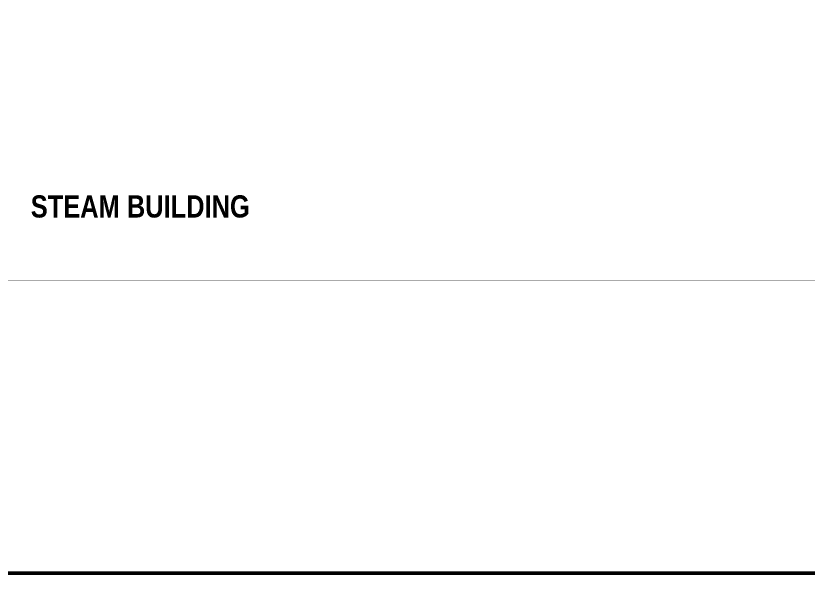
# Model space of a CAD drawing. Header units: millimetres. Extents: x 1112055 to 3390982, y -148532 to 766891.
# Drawn here: x 2127872 to 2222517, y -148532 to -81919 of the extents above; entities that cross this region are included whole.
import ezdxf

# ---------------------------------------------------------------- set-up
doc = ezdxf.new("R2010")
doc.units = ezdxf.units.MM
doc.layers.add('B TITLE BLOCK', color=250, linetype='Continuous', lineweight=0)
doc.layers.add('tb text', color=7, linetype='Continuous', lineweight=13)
doc.styles.add('SWINC', font='swissc.ttf')

msp = doc.modelspace()

# ---------------------------------------------------------------- linework, layer by layer
at = {"color": 5, "lineweight": 50}
msp.add_lwpolyline([(2055975.3, 100877.1), (2260508.1, 100877.1), (2260508.1, -148532.1), (2055975.3, -148532.1)], close=True, dxfattribs=at)
at = {"layer": 'B TITLE BLOCK', "color": 1, "const_width": 8.39}
msp.add_lwpolyline([(2078533.1, -28915.4), (2078533.1, -113961.8), (2233932.1, -113961.8), (2233932.1, -28915.4)], close=True, dxfattribs=at)
at = {"layer": 'B TITLE BLOCK', "color": 250, "lineweight": 0, "const_width": 8.39}
msp.add_lwpolyline([(2078906.8, -29289.1), (2078906.8, -113588.1), (2233558.4, -113588.1), (2233558.4, -29289.1)], close=True, dxfattribs=at)

# ---------------------------------------------------------------- texts
at = {"layer": 'B TITLE BLOCK', "color": 251, "insert": (2225173.6, -100646.8), "char_height": 255.214, "attachment_point": 2, "style": 'SWINC'}
msp.add_mtext_dynamic_manual_height_columns('\\pxsm1,qj;{\\fBankGothic Lt BT|b0|i0|c0|p34;BHOOMI\\P\\ps*,q*;\\fGost|b0|i0|c0|p2;\\H0.8x;- CONSULTANTS -\\C1; }', width=667332.186, gutter_width=0, heights=[93867.9], dxfattribs=at)
at = {"layer": 'tb text', "insert": (2129657.3, -103369.5), "char_height": 2656.103, "width": 29007.649, "attachment_point": 1, "style": 'SWINC'}
msp.add_mtext('{\\fSwis721 Cn BT|b1|i0|c0|p34;STEAM BUILDING}', dxfattribs=at)

doc.saveas('drawing.dxf')
